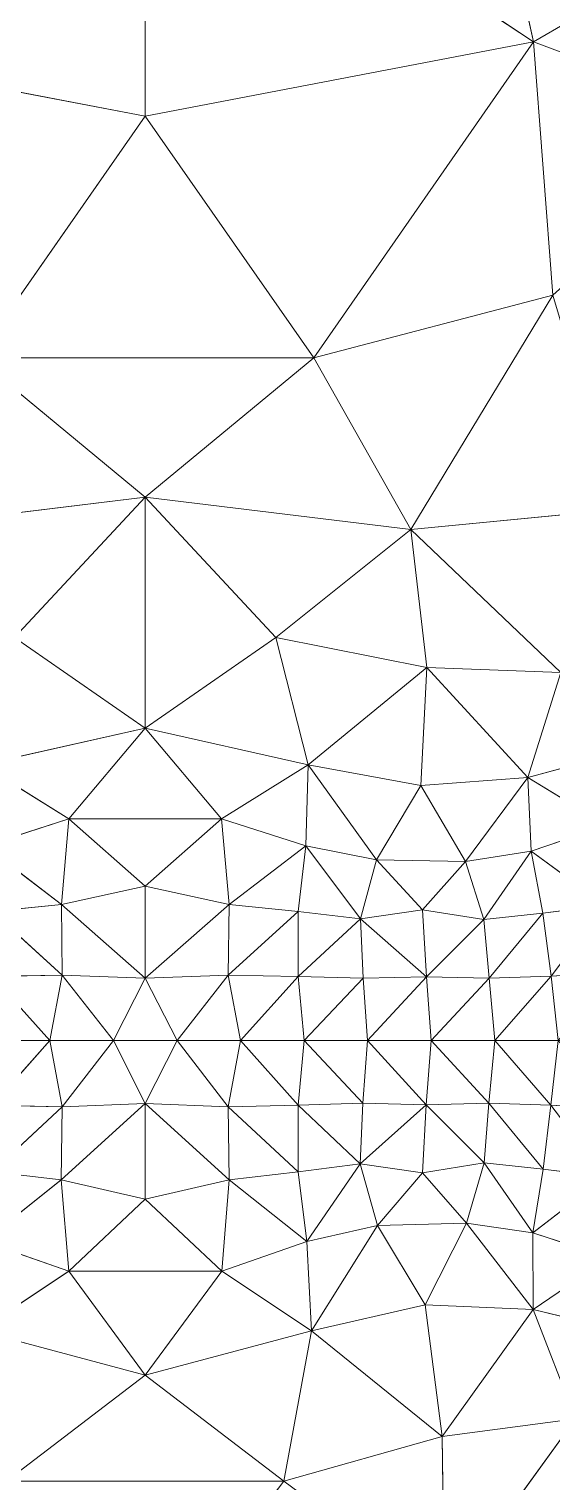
# Model space of a CAD drawing. Header units: metres. Extents: x 0 to 8, y 0 to 4.
# Drawn here: x 0.445 to 0.694, y 1.789 to 2.483 of the extents above; entities that cross this region are included whole.
import ezdxf

# ---------------------------------------------------------------- set-up
doc = ezdxf.new("R2010")
doc.units = ezdxf.units.M
doc.header["$MEASUREMENT"] = 0
for name, color, linetype, lineweight in [('DL_FE_MESH', 134, 'Continuous', 0), ('DL_FE_MESH_CELLS_3', 132, 'Continuous', 0), ('DL_FE_MESH_CELLS_4', 132, 'Continuous', 0), ('DL_TOPOLOGY', 7, 'Continuous', 0)]:
    doc.layers.add(name, color=color, linetype=linetype, lineweight=lineweight)

msp = doc.modelspace()

# ---------------------------------------------------------------- linework, layer by layer
at = {"layer": 'DL_FE_MESH'}
for p, q in [((0.68508, 2.4766), (0.65639, 2.6087)), ((0.5, 2.44116), (0.5, 2.5998)), ((0.68508, 2.4766), (0.5, 2.5998)), ((0.68508, 2.4766), (0.78722, 2.53603)), ((0.31492, 2.4766), (0.5, 2.44116)), ((0.5, 2.44116), (0.68508, 2.4766)), ((0.68508, 2.4766), (0.58041, 2.32583)), ((0.69436, 2.35574), (0.68508, 2.4766)), ((0.78649, 2.43862), (0.68508, 2.4766)), ((0.41959, 2.32583), (0.5, 2.44116)), ((0.58041, 2.32583), (0.5, 2.44116)), ((0.69436, 2.35574), (0.58041, 2.32583)), ((0.69436, 2.35574), (0.62672, 2.24392)), ((0.5, 2.25929), (0.41959, 2.32583)), ((0.58041, 2.32583), (0.41959, 2.32583)), ((0.5, 2.25929), (0.58041, 2.32583)), ((0.58041, 2.32583), (0.62672, 2.24392)), ((0.37328, 2.24392), (0.5, 2.25929)), ((0.43767, 2.19241), (0.5, 2.25929)), ((0.5, 2.25929), (0.5, 2.14908)), ((0.56233, 2.19241), (0.5, 2.25929)), ((0.62672, 2.24392), (0.5, 2.25929)), ((0.62672, 2.24392), (0.72488, 2.25347)), ((0.56233, 2.19241), (0.62672, 2.24392)), ((0.63429, 2.17801), (0.62672, 2.24392)), ((0.69823, 2.1756), (0.62672, 2.24392)), ((0.5, 2.14908), (0.43767, 2.19241)), ((0.5, 2.14908), (0.56233, 2.19241)), ((0.57775, 2.13157), (0.56233, 2.19241)), ((0.56233, 2.19241), (0.63429, 2.17801)), ((0.63429, 2.17801), (0.57775, 2.13157)), ((0.63429, 2.17801), (0.63138, 2.12164)), ((0.68243, 2.12557), (0.63429, 2.17801)), ((0.69823, 2.1756), (0.63429, 2.17801)), ((0.68243, 2.12557), (0.69823, 2.1756)), ((0.42225, 2.13157), (0.5, 2.14908)), ((0.46358, 2.10576), (0.5, 2.14908)), ((0.53642, 2.10576), (0.5, 2.14908)), ((0.57775, 2.13157), (0.5, 2.14908)), ((0.68243, 2.12557), (0.75143, 2.14413)), ((0.42225, 2.13157), (0.46358, 2.10576)), ((0.53642, 2.10576), (0.57775, 2.13157)), ((0.57653, 2.09283), (0.57775, 2.13157)), ((0.57775, 2.13157), (0.63138, 2.12164)), ((0.61026, 2.0862), (0.57775, 2.13157)), ((0.63138, 2.12164), (0.68243, 2.12557)), ((0.6527, 2.08549), (0.68243, 2.12557)), ((0.68406, 2.09037), (0.68243, 2.12557)), ((0.68243, 2.12557), (0.71999, 2.10259)), ((0.61026, 2.0862), (0.63138, 2.12164)), ((0.6527, 2.08549), (0.63138, 2.12164)), ((0.42347, 2.09283), (0.46358, 2.10576)), ((0.46004, 2.06487), (0.46358, 2.10576)), ((0.5, 2.07359), (0.46358, 2.10576)), ((0.53642, 2.10576), (0.46358, 2.10576)), ((0.5, 2.07359), (0.53642, 2.10576)), ((0.53996, 2.06487), (0.53642, 2.10576)), ((0.57653, 2.09283), (0.53642, 2.10576)), ((0.68406, 2.09037), (0.71999, 2.10259)), ((0.46004, 2.06487), (0.42347, 2.09283)), ((0.57653, 2.09283), (0.53996, 2.06487)), ((0.57294, 2.06154), (0.57653, 2.09283)), ((0.57653, 2.09283), (0.61026, 2.0862)), ((0.60267, 2.05807), (0.57653, 2.09283)), ((0.6527, 2.08549), (0.68406, 2.09037)), ((0.68406, 2.09037), (0.66153, 2.05778)), ((0.68956, 2.06076), (0.68406, 2.09037)), ((0.71914, 2.06455), (0.68406, 2.09037)), ((0.60267, 2.05807), (0.61026, 2.0862)), ((0.63221, 2.06231), (0.61026, 2.0862)), ((0.6527, 2.08549), (0.61026, 2.0862)), ((0.63221, 2.06231), (0.6527, 2.08549)), ((0.66153, 2.05778), (0.6527, 2.08549)), ((0.46004, 2.06487), (0.5, 2.07359)), ((0.5, 2.02969), (0.5, 2.07359)), ((0.53996, 2.06487), (0.5, 2.07359)), ((0.42706, 2.06154), (0.46004, 2.06487)), ((0.46043, 2.03125), (0.42706, 2.06154)), ((0.46043, 2.03125), (0.46004, 2.06487)), ((0.5, 2.02969), (0.46004, 2.06487)), ((0.53996, 2.06487), (0.5, 2.02969)), ((0.53957, 2.03125), (0.53996, 2.06487)), ((0.57294, 2.06154), (0.53957, 2.03125)), ((0.53996, 2.06487), (0.57294, 2.06154)), ((0.573, 2.03061), (0.57294, 2.06154)), ((0.57294, 2.06154), (0.60267, 2.05807)), ((0.60267, 2.05807), (0.63221, 2.06231)), ((0.63406, 2.03041), (0.63221, 2.06231)), ((0.66153, 2.05778), (0.63221, 2.06231)), ((0.66153, 2.05778), (0.68956, 2.06076)), ((0.68956, 2.06076), (0.66394, 2.02967)), ((0.68956, 2.06076), (0.71914, 2.06455)), ((0.69352, 2.03067), (0.68956, 2.06076)), ((0.71914, 2.06455), (0.69352, 2.03067)), ((0.60267, 2.05807), (0.573, 2.03061)), ((0.6039, 2.02973), (0.60267, 2.05807)), ((0.63406, 2.03041), (0.60267, 2.05807)), ((0.66153, 2.05778), (0.63406, 2.03041)), ((0.66394, 2.02967), (0.66153, 2.05778)), ((0.72379, 2.03247), (0.69352, 2.03067)), ((0.46043, 2.03125), (0.427, 2.03061)), ((0.427, 2.03061), (0.45455, 2)), ((0.45455, 2), (0.46043, 2.03125)), ((0.48485, 2), (0.46043, 2.03125)), ((0.5, 2.02969), (0.46043, 2.03125)), ((0.48485, 2), (0.5, 2.02969)), ((0.53957, 2.03125), (0.5, 2.02969)), ((0.51515, 2), (0.5, 2.02969)), ((0.53957, 2.03125), (0.51515, 2)), ((0.54545, 2), (0.53957, 2.03125)), ((0.573, 2.03061), (0.53957, 2.03125)), ((0.573, 2.03061), (0.54545, 2)), ((0.57576, 2), (0.573, 2.03061)), ((0.6039, 2.02973), (0.573, 2.03061)), ((0.6039, 2.02973), (0.57576, 2)), ((0.63406, 2.03041), (0.6039, 2.02973)), ((0.60606, 2), (0.6039, 2.02973)), ((0.63406, 2.03041), (0.60606, 2)), ((0.63636, 2), (0.63406, 2.03041)), ((0.66394, 2.02967), (0.63406, 2.03041)), ((0.66394, 2.02967), (0.63636, 2)), ((0.69352, 2.03067), (0.66394, 2.02967)), ((0.66667, 2), (0.66394, 2.02967)), ((0.69352, 2.03067), (0.66667, 2)), ((0.69697, 2), (0.69352, 2.03067)), ((0.42709, 1.96908), (0.45455, 2)), ((0.45455, 2), (0.46045, 1.96833)), ((0.46045, 1.96833), (0.48485, 2)), ((0.48485, 2), (0.5, 1.96989)), ((0.51515, 2), (0.5, 1.96989)), ((0.51515, 2), (0.53955, 1.96833)), ((0.54545, 2), (0.53955, 1.96833)), ((0.57291, 1.96908), (0.54545, 2)), ((0.57576, 2), (0.57291, 1.96908)), ((0.60377, 1.97004), (0.57576, 2)), ((0.60606, 2), (0.60377, 1.97004)), ((0.63396, 1.96934), (0.60606, 2)), ((0.63636, 2), (0.63396, 1.96934)), ((0.66387, 1.97011), (0.63636, 2)), ((0.66667, 2), (0.66387, 1.97011)), ((0.69349, 1.9691), (0.66667, 2)), ((0.69697, 2), (0.69349, 1.9691)), ((0.5, 1.96989), (0.4599, 1.93347)), ((0.46045, 1.96833), (0.5, 1.96989)), ((0.5, 1.96989), (0.53955, 1.96833)), ((0.5, 1.92431), (0.5, 1.96989)), ((0.5401, 1.93347), (0.5, 1.96989)), ((0.57291, 1.96908), (0.60377, 1.97004)), ((0.60254, 1.94106), (0.60377, 1.97004)), ((0.60377, 1.97004), (0.63396, 1.96934)), ((0.63396, 1.96934), (0.66387, 1.97011)), ((0.66161, 1.94153), (0.66387, 1.97011)), ((0.66387, 1.97011), (0.69349, 1.9691)), ((0.6897, 1.9386), (0.66387, 1.97011)), ((0.46045, 1.96833), (0.42704, 1.9373)), ((0.42709, 1.96908), (0.46045, 1.96833)), ((0.4599, 1.93347), (0.46045, 1.96833)), ((0.53955, 1.96833), (0.57291, 1.96908)), ((0.5401, 1.93347), (0.53955, 1.96833)), ((0.57296, 1.9373), (0.53955, 1.96833)), ((0.57296, 1.9373), (0.57291, 1.96908)), ((0.60254, 1.94106), (0.57291, 1.96908)), ((0.63396, 1.96934), (0.60254, 1.94106)), ((0.63223, 1.9368), (0.63396, 1.96934)), ((0.66161, 1.94153), (0.63396, 1.96934)), ((0.6897, 1.9386), (0.69349, 1.9691)), ((0.69349, 1.9691), (0.72384, 1.96732)), ((0.71946, 1.93486), (0.69349, 1.9691)), ((0.42704, 1.9373), (0.4599, 1.93347)), ((0.5401, 1.93347), (0.57296, 1.9373)), ((0.57296, 1.9373), (0.60254, 1.94106)), ((0.57705, 1.90407), (0.57296, 1.9373)), ((0.60254, 1.94106), (0.57705, 1.90407)), ((0.61071, 1.91176), (0.60254, 1.94106)), ((0.60254, 1.94106), (0.63223, 1.9368)), ((0.61071, 1.91176), (0.63223, 1.9368)), ((0.63223, 1.9368), (0.66161, 1.94153)), ((0.65325, 1.91282), (0.63223, 1.9368)), ((0.65325, 1.91282), (0.66161, 1.94153)), ((0.66161, 1.94153), (0.6897, 1.9386)), ((0.68477, 1.90815), (0.66161, 1.94153)), ((0.68477, 1.90815), (0.6897, 1.9386)), ((0.71946, 1.93486), (0.68477, 1.90815)), ((0.6897, 1.9386), (0.71946, 1.93486)), ((0.4599, 1.93347), (0.42295, 1.90407)), ((0.46351, 1.88985), (0.4599, 1.93347)), ((0.4599, 1.93347), (0.5, 1.92431)), ((0.5, 1.92431), (0.5401, 1.93347)), ((0.53649, 1.88985), (0.5401, 1.93347)), ((0.57705, 1.90407), (0.5401, 1.93347)), ((0.46351, 1.88985), (0.5, 1.92431)), ((0.53649, 1.88985), (0.5, 1.92431)), ((0.57705, 1.90407), (0.61071, 1.91176)), ((0.61071, 1.91176), (0.57925, 1.86137)), ((0.65325, 1.91282), (0.61071, 1.91176)), ((0.63349, 1.87381), (0.61071, 1.91176)), ((0.63349, 1.87381), (0.65325, 1.91282)), ((0.68498, 1.87165), (0.65325, 1.91282)), ((0.68477, 1.90815), (0.65325, 1.91282)), ((0.68498, 1.87165), (0.68477, 1.90815)), ((0.68477, 1.90815), (0.72128, 1.89625)), ((0.42295, 1.90407), (0.46351, 1.88985)), ((0.53649, 1.88985), (0.57705, 1.90407)), ((0.57925, 1.86137), (0.57705, 1.90407)), ((0.68498, 1.87165), (0.72128, 1.89625)), ((0.42075, 1.86137), (0.46351, 1.88985)), ((0.5, 1.84026), (0.46351, 1.88985)), ((0.53649, 1.88985), (0.46351, 1.88985)), ((0.5, 1.84026), (0.53649, 1.88985)), ((0.57925, 1.86137), (0.53649, 1.88985)), ((0.57925, 1.86137), (0.63349, 1.87381)), ((0.63349, 1.87381), (0.6416, 1.81098)), ((0.68498, 1.87165), (0.63349, 1.87381)), ((0.68498, 1.87165), (0.6416, 1.81098)), ((0.70515, 1.81945), (0.68498, 1.87165)), ((0.75472, 1.85452), (0.68498, 1.87165)), ((0.5, 1.84026), (0.42075, 1.86137)), ((0.57925, 1.86137), (0.5, 1.84026)), ((0.56611, 1.78972), (0.57925, 1.86137)), ((0.6416, 1.81098), (0.57925, 1.86137)), ((0.43389, 1.78972), (0.5, 1.84026)), ((0.56611, 1.78972), (0.5, 1.84026)), ((0.6416, 1.81098), (0.70515, 1.81945)), ((0.70515, 1.81945), (0.64267, 1.73293)), ((0.56611, 1.78972), (0.6416, 1.81098)), ((0.64267, 1.73293), (0.6416, 1.81098)), ((0.56611, 1.78972), (0.43389, 1.78972)), ((0.5, 1.70286), (0.56611, 1.78972)), ((0.64267, 1.73293), (0.56611, 1.78972))]:
    msp.add_line(p, q, dxfattribs=at)
at = {"layer": 'DL_FE_MESH_CELLS_3'}
for points, invisible_edges in [([(0.45455, 2), (0.42424, 2), (0.42709, 1.96908)], 1), ([(0.46045, 1.96833), (0.48485, 2), (0.45455, 2)], 2), ([(0.51515, 2), (0.48485, 2), (0.5, 1.96989)], 1), ([(0.53955, 1.96833), (0.54545, 2), (0.51515, 2)], 2), ([(0.57576, 2), (0.54545, 2), (0.57291, 1.96908)], 1), ([(0.60606, 2), (0.57576, 2), (0.60377, 1.97004)], 1), ([(0.63636, 2), (0.60606, 2), (0.63396, 1.96934)], 1), ([(0.66667, 2), (0.63636, 2), (0.66387, 1.97011)], 1), ([(0.69697, 2), (0.66667, 2), (0.69349, 1.9691)], 1)]:
    msp.add_3dface(points, dxfattribs=dict(at, invisible_edges=invisible_edges))
for points in [[(0.45455, 2), (0.42709, 1.96908), (0.46045, 1.96833)], [(0.5, 1.96989), (0.48485, 2), (0.46045, 1.96833)], [(0.53955, 1.96833), (0.51515, 2), (0.5, 1.96989)], [(0.57291, 1.96908), (0.54545, 2), (0.53955, 1.96833)], [(0.60377, 1.97004), (0.57576, 2), (0.57291, 1.96908)], [(0.63396, 1.96934), (0.60606, 2), (0.60377, 1.97004)], [(0.66387, 1.97011), (0.63636, 2), (0.63396, 1.96934)], [(0.69349, 1.9691), (0.66667, 2), (0.66387, 1.97011)], [(0.72384, 1.96732), (0.69697, 2), (0.69349, 1.9691)], [(0.5, 1.96989), (0.4599, 1.93347), (0.5, 1.92431)], [(0.46045, 1.96833), (0.4599, 1.93347), (0.5, 1.96989)], [(0.5, 1.96989), (0.5, 1.92431), (0.5401, 1.93347)], [(0.5, 1.96989), (0.5401, 1.93347), (0.53955, 1.96833)], [(0.57291, 1.96908), (0.60254, 1.94106), (0.60377, 1.97004)], [(0.60377, 1.97004), (0.60254, 1.94106), (0.63396, 1.96934)], [(0.63396, 1.96934), (0.66161, 1.94153), (0.66387, 1.97011)], [(0.66387, 1.97011), (0.66161, 1.94153), (0.6897, 1.9386)], [(0.66387, 1.97011), (0.6897, 1.9386), (0.69349, 1.9691)], [(0.42709, 1.96908), (0.42704, 1.9373), (0.46045, 1.96833)], [(0.46045, 1.96833), (0.42704, 1.9373), (0.4599, 1.93347)], [(0.53955, 1.96833), (0.57296, 1.9373), (0.57291, 1.96908)], [(0.53955, 1.96833), (0.5401, 1.93347), (0.57296, 1.9373)], [(0.57291, 1.96908), (0.57296, 1.9373), (0.60254, 1.94106)], [(0.63396, 1.96934), (0.60254, 1.94106), (0.63223, 1.9368)], [(0.63396, 1.96934), (0.63223, 1.9368), (0.66161, 1.94153)], [(0.69349, 1.9691), (0.6897, 1.9386), (0.71946, 1.93486)], [(0.69349, 1.9691), (0.71946, 1.93486), (0.72384, 1.96732)], [(0.42704, 1.9373), (0.42295, 1.90407), (0.4599, 1.93347)], [(0.5401, 1.93347), (0.57705, 1.90407), (0.57296, 1.9373)], [(0.57296, 1.9373), (0.57705, 1.90407), (0.60254, 1.94106)], [(0.60254, 1.94106), (0.57705, 1.90407), (0.61071, 1.91176)], [(0.60254, 1.94106), (0.61071, 1.91176), (0.63223, 1.9368)], [(0.61071, 1.91176), (0.65325, 1.91282), (0.63223, 1.9368)], [(0.63223, 1.9368), (0.65325, 1.91282), (0.66161, 1.94153)], [(0.66161, 1.94153), (0.65325, 1.91282), (0.68477, 1.90815)], [(0.66161, 1.94153), (0.68477, 1.90815), (0.6897, 1.9386)], [(0.6897, 1.9386), (0.68477, 1.90815), (0.71946, 1.93486)], [(0.71946, 1.93486), (0.68477, 1.90815), (0.72128, 1.89625)], [(0.4599, 1.93347), (0.42295, 1.90407), (0.46351, 1.88985)], [(0.4599, 1.93347), (0.46351, 1.88985), (0.5, 1.92431)], [(0.5, 1.92431), (0.53649, 1.88985), (0.5401, 1.93347)], [(0.5401, 1.93347), (0.53649, 1.88985), (0.57705, 1.90407)], [(0.46351, 1.88985), (0.53649, 1.88985), (0.5, 1.92431)], [(0.57705, 1.90407), (0.57925, 1.86137), (0.61071, 1.91176)], [(0.61071, 1.91176), (0.57925, 1.86137), (0.63349, 1.87381)], [(0.61071, 1.91176), (0.63349, 1.87381), (0.65325, 1.91282)], [(0.65325, 1.91282), (0.63349, 1.87381), (0.68498, 1.87165)], [(0.65325, 1.91282), (0.68498, 1.87165), (0.68477, 1.90815)], [(0.68477, 1.90815), (0.68498, 1.87165), (0.72128, 1.89625)], [(0.42295, 1.90407), (0.42075, 1.86137), (0.46351, 1.88985)], [(0.53649, 1.88985), (0.57925, 1.86137), (0.57705, 1.90407)], [(0.68498, 1.87165), (0.75472, 1.85452), (0.72128, 1.89625)], [(0.42075, 1.86137), (0.5, 1.84026), (0.46351, 1.88985)], [(0.46351, 1.88985), (0.5, 1.84026), (0.53649, 1.88985)], [(0.5, 1.84026), (0.57925, 1.86137), (0.53649, 1.88985)], [(0.57925, 1.86137), (0.6416, 1.81098), (0.63349, 1.87381)], [(0.63349, 1.87381), (0.6416, 1.81098), (0.68498, 1.87165)], [(0.68498, 1.87165), (0.6416, 1.81098), (0.70515, 1.81945)], [(0.68498, 1.87165), (0.70515, 1.81945), (0.75472, 1.85452)], [(0.42075, 1.86137), (0.43389, 1.78972), (0.5, 1.84026)], [(0.5, 1.84026), (0.56611, 1.78972), (0.57925, 1.86137)], [(0.57925, 1.86137), (0.56611, 1.78972), (0.6416, 1.81098)], [(0.43389, 1.78972), (0.56611, 1.78972), (0.5, 1.84026)], [(0.6416, 1.81098), (0.64267, 1.73293), (0.70515, 1.81945)], [(0.70515, 1.81945), (0.64267, 1.73293), (0.74164, 1.74164)], [(0.56611, 1.78972), (0.64267, 1.73293), (0.6416, 1.81098)], [(0.43389, 1.78972), (0.35733, 1.73293), (0.5, 1.70286)], [(0.43389, 1.78972), (0.5, 1.70286), (0.56611, 1.78972)], [(0.5, 1.70286), (0.64267, 1.73293), (0.56611, 1.78972)]]:
    msp.add_3dface(points, dxfattribs=at)
at = {"layer": 'DL_FE_MESH_CELLS_4'}
for points in [[(0.34361, 2.6087), (0.31492, 2.4766), (0.5, 2.5998)], [(0.5, 2.5998), (0.68508, 2.4766), (0.65639, 2.6087)], [(0.78722, 2.53603), (0.65639, 2.6087), (0.68508, 2.4766)], [(0.5, 2.5998), (0.31492, 2.4766), (0.5, 2.44116)], [(0.5, 2.5998), (0.5, 2.44116), (0.68508, 2.4766)], [(0.68508, 2.4766), (0.78649, 2.43862), (0.78722, 2.53603)], [(0.5, 2.44116), (0.31492, 2.4766), (0.41959, 2.32583)], [(0.5, 2.44116), (0.58041, 2.32583), (0.68508, 2.4766)], [(0.68508, 2.4766), (0.58041, 2.32583), (0.69436, 2.35574)], [(0.78649, 2.43862), (0.68508, 2.4766), (0.69436, 2.35574)], [(0.41959, 2.32583), (0.58041, 2.32583), (0.5, 2.44116)], [(0.58041, 2.32583), (0.62672, 2.24392), (0.69436, 2.35574)], [(0.69436, 2.35574), (0.62672, 2.24392), (0.72488, 2.25347)], [(0.5, 2.25929), (0.41959, 2.32583), (0.37328, 2.24392)], [(0.41959, 2.32583), (0.5, 2.25929), (0.58041, 2.32583)], [(0.5, 2.25929), (0.62672, 2.24392), (0.58041, 2.32583)], [(0.5, 2.25929), (0.37328, 2.24392), (0.43767, 2.19241)], [(0.43767, 2.19241), (0.5, 2.14908), (0.5, 2.25929)], [(0.5, 2.25929), (0.5, 2.14908), (0.56233, 2.19241)], [(0.5, 2.25929), (0.56233, 2.19241), (0.62672, 2.24392)], [(0.72488, 2.25347), (0.62672, 2.24392), (0.69823, 2.1756)], [(0.56233, 2.19241), (0.63429, 2.17801), (0.62672, 2.24392)], [(0.69823, 2.1756), (0.62672, 2.24392), (0.63429, 2.17801)], [(0.5, 2.14908), (0.43767, 2.19241), (0.42225, 2.13157)], [(0.5, 2.14908), (0.57775, 2.13157), (0.56233, 2.19241)], [(0.56233, 2.19241), (0.57775, 2.13157), (0.63429, 2.17801)], [(0.63429, 2.17801), (0.57775, 2.13157), (0.63138, 2.12164)], [(0.63429, 2.17801), (0.63138, 2.12164), (0.68243, 2.12557)], [(0.63429, 2.17801), (0.68243, 2.12557), (0.69823, 2.1756)], [(0.75143, 2.14413), (0.69823, 2.1756), (0.68243, 2.12557)], [(0.5, 2.14908), (0.42225, 2.13157), (0.46358, 2.10576)], [(0.46358, 2.10576), (0.53642, 2.10576), (0.5, 2.14908)], [(0.5, 2.14908), (0.53642, 2.10576), (0.57775, 2.13157)], [(0.75143, 2.14413), (0.68243, 2.12557), (0.71999, 2.10259)], [(0.42225, 2.13157), (0.42347, 2.09283), (0.46358, 2.10576)], [(0.53642, 2.10576), (0.57653, 2.09283), (0.57775, 2.13157)], [(0.61026, 2.0862), (0.57775, 2.13157), (0.57653, 2.09283)], [(0.63138, 2.12164), (0.57775, 2.13157), (0.61026, 2.0862)], [(0.68243, 2.12557), (0.63138, 2.12164), (0.6527, 2.08549)], [(0.68243, 2.12557), (0.6527, 2.08549), (0.68406, 2.09037)], [(0.68243, 2.12557), (0.68406, 2.09037), (0.71999, 2.10259)], [(0.61026, 2.0862), (0.6527, 2.08549), (0.63138, 2.12164)], [(0.42347, 2.09283), (0.46004, 2.06487), (0.46358, 2.10576)], [(0.46358, 2.10576), (0.46004, 2.06487), (0.5, 2.07359)], [(0.46358, 2.10576), (0.5, 2.07359), (0.53642, 2.10576)], [(0.5, 2.07359), (0.53996, 2.06487), (0.53642, 2.10576)], [(0.53642, 2.10576), (0.53996, 2.06487), (0.57653, 2.09283)], [(0.68406, 2.09037), (0.71914, 2.06455), (0.71999, 2.10259)], [(0.42347, 2.09283), (0.42706, 2.06154), (0.46004, 2.06487)], [(0.57653, 2.09283), (0.53996, 2.06487), (0.57294, 2.06154)], [(0.57653, 2.09283), (0.57294, 2.06154), (0.60267, 2.05807)], [(0.57653, 2.09283), (0.60267, 2.05807), (0.61026, 2.0862)], [(0.6527, 2.08549), (0.66153, 2.05778), (0.68406, 2.09037)], [(0.68406, 2.09037), (0.66153, 2.05778), (0.68956, 2.06076)], [(0.68406, 2.09037), (0.68956, 2.06076), (0.71914, 2.06455)], [(0.61026, 2.0862), (0.60267, 2.05807), (0.63221, 2.06231)], [(0.61026, 2.0862), (0.63221, 2.06231), (0.6527, 2.08549)], [(0.63221, 2.06231), (0.66153, 2.05778), (0.6527, 2.08549)], [(0.46004, 2.06487), (0.5, 2.02969), (0.5, 2.07359)], [(0.5, 2.07359), (0.5, 2.02969), (0.53996, 2.06487)], [(0.42706, 2.06154), (0.427, 2.03061), (0.46043, 2.03125)], [(0.42706, 2.06154), (0.46043, 2.03125), (0.46004, 2.06487)], [(0.46004, 2.06487), (0.46043, 2.03125), (0.5, 2.02969)], [(0.53996, 2.06487), (0.5, 2.02969), (0.53957, 2.03125)], [(0.53996, 2.06487), (0.53957, 2.03125), (0.57294, 2.06154)], [(0.57294, 2.06154), (0.53957, 2.03125), (0.573, 2.03061)], [(0.57294, 2.06154), (0.573, 2.03061), (0.60267, 2.05807)], [(0.60267, 2.05807), (0.63406, 2.03041), (0.63221, 2.06231)], [(0.63221, 2.06231), (0.63406, 2.03041), (0.66153, 2.05778)], [(0.66153, 2.05778), (0.66394, 2.02967), (0.68956, 2.06076)], [(0.68956, 2.06076), (0.66394, 2.02967), (0.69352, 2.03067)], [(0.68956, 2.06076), (0.69352, 2.03067), (0.71914, 2.06455)], [(0.71914, 2.06455), (0.69352, 2.03067), (0.72379, 2.03247)], [(0.60267, 2.05807), (0.573, 2.03061), (0.6039, 2.02973)], [(0.60267, 2.05807), (0.6039, 2.02973), (0.63406, 2.03041)], [(0.66153, 2.05778), (0.63406, 2.03041), (0.66394, 2.02967)], [(0.69697, 2), (0.72379, 2.03247), (0.69352, 2.03067)], [(0.427, 2.03061), (0.45455, 2), (0.46043, 2.03125)], [(0.46043, 2.03125), (0.48485, 2), (0.5, 2.02969)], [(0.5, 2.02969), (0.51515, 2), (0.53957, 2.03125)], [(0.54545, 2), (0.573, 2.03061), (0.53957, 2.03125)], [(0.57576, 2), (0.6039, 2.02973), (0.573, 2.03061)], [(0.60606, 2), (0.63406, 2.03041), (0.6039, 2.02973)], [(0.63636, 2), (0.66394, 2.02967), (0.63406, 2.03041)], [(0.66667, 2), (0.69352, 2.03067), (0.66394, 2.02967)]]:
    msp.add_3dface(points, dxfattribs=at)
for points, invisible_edges in [([(0.42424, 2), (0.45455, 2), (0.427, 2.03061)], 1), ([(0.46043, 2.03125), (0.45455, 2), (0.48485, 2)], 2), ([(0.48485, 2), (0.51515, 2), (0.5, 2.02969)], 1), ([(0.53957, 2.03125), (0.51515, 2), (0.54545, 2)], 2), ([(0.54545, 2), (0.57576, 2), (0.573, 2.03061)], 1), ([(0.57576, 2), (0.60606, 2), (0.6039, 2.02973)], 1), ([(0.60606, 2), (0.63636, 2), (0.63406, 2.03041)], 1), ([(0.63636, 2), (0.66667, 2), (0.66394, 2.02967)], 1), ([(0.66667, 2), (0.69697, 2), (0.69352, 2.03067)], 1)]:
    msp.add_3dface(points, dxfattribs=dict(at, invisible_edges=invisible_edges))
at = {"layer": 'DL_TOPOLOGY'}
msp.add_line((0, 2), (1, 2), dxfattribs=at)

doc.saveas('drawing.dxf')
